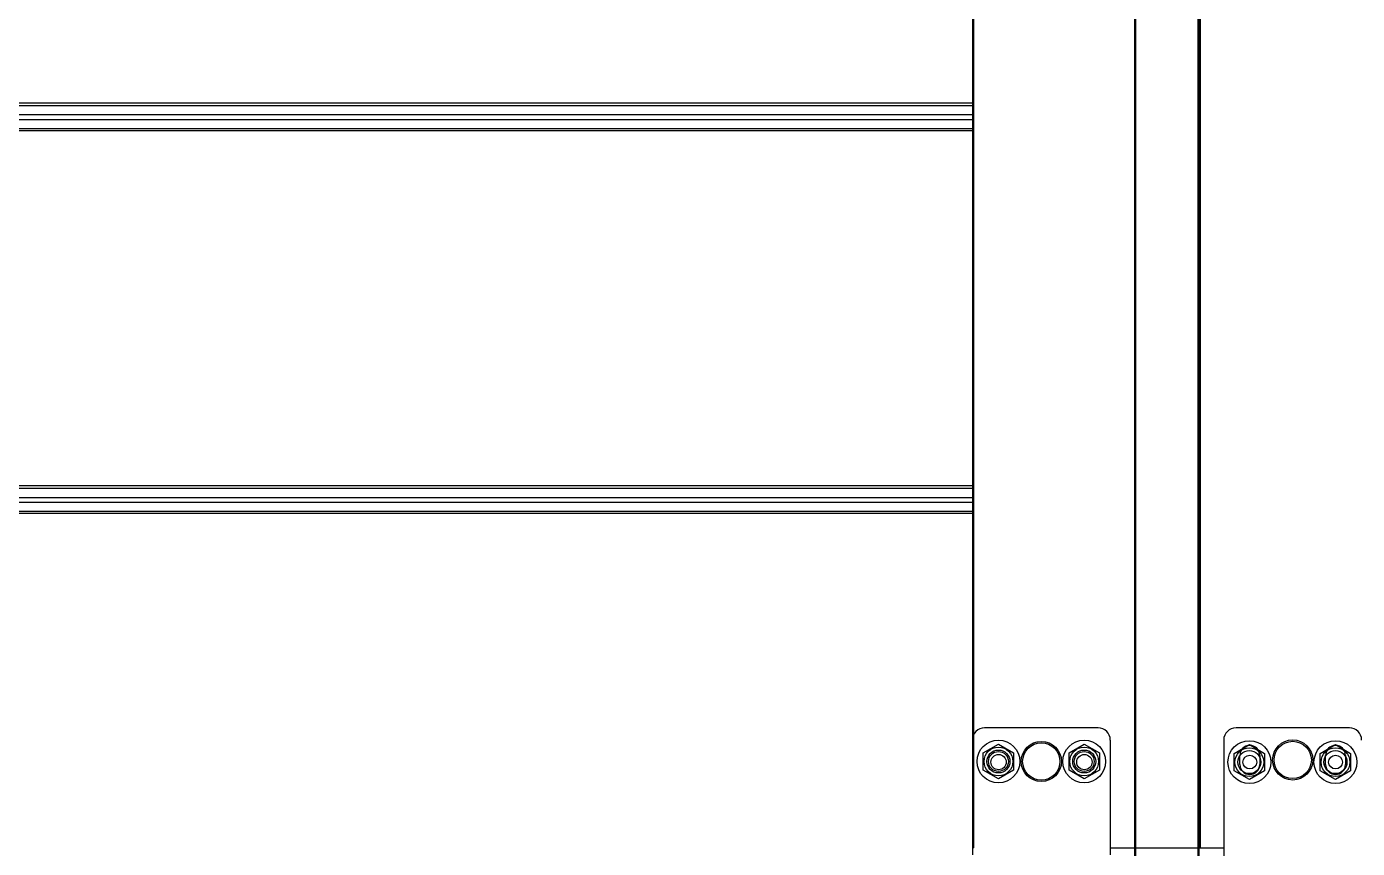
# Model space of a CAD drawing. Header units: millimetres. Extents: x 21899 to 38731, y -5425 to 3612.
# Drawn here: x 23788.5 to 24222.9, y -4130.9 to -3862.4 of the extents above; entities that cross this region are included whole.
import ezdxf

# ---------------------------------------------------------------- set-up
doc = ezdxf.new("R2010")
doc.units = ezdxf.units.MM

msp = doc.modelspace()

# ---------------------------------------------------------------- linework, layer by layer
at = {"color": 7, "linetype": 'Continuous'}
for p, q in [((24097.26024583445, -3651.467433996784), (24097.26024583445, -4130.667433996785)), ((24150.26024583445, -4233.211075831639), (24150.26024583445, -3667.467433996784)), ((24171.26024583445, -4233.211075831639), (24171.26024583445, -3667.467433996784)), ((24100.77390103285, -4099.617433996782), (24105.71024583446, -4096.767433996783)), ((24100.77390103285, -4105.317433996783), (24100.77390103285, -4099.617433996782)), ((24105.71024583446, -4096.767433996783), (24110.64659063595, -4099.617433996782)), ((24110.64659063595, -4099.617433996782), (24110.64659063595, -4105.317433996783)), ((24128.77390103285, -4099.617433996782), (24133.71024583446, -4096.767433996783)), ((24128.77390103285, -4105.317433996783), (24128.77390103285, -4099.617433996782)), ((24133.71024583446, -4096.767433996783), (24138.64659063595, -4099.617433996782)), ((24138.64659063595, -4099.617433996782), (24138.64659063595, -4105.317433996783)), ((24182.67955368242, -4099.817433996786), (24187.61589848403, -4096.967433996784)), ((24182.67955368242, -4105.517433996783), (24182.67955368242, -4099.817433996786)), ((24187.61589848403, -4096.967433996784), (24192.55224328552, -4099.817433996786)), ((24192.55224328552, -4099.817433996786), (24192.55224328552, -4105.517433996783)), ((24210.7847743747, -4099.817433996786), (24215.72111917631, -4096.967433996784)), ((24210.7847743747, -4105.517433996783), (24210.7847743747, -4099.817433996786)), ((24215.72111917631, -4096.967433996784), (24220.6574639778, -4099.817433996786)), ((24220.6574639778, -4099.817433996786), (24220.6574639778, -4105.517433996783)), ((24105.71024583446, -4108.167433996785), (24100.77390103285, -4105.317433996783)), ((24110.64659063595, -4105.317433996783), (24105.71024583446, -4108.167433996785)), ((24133.71024583446, -4108.167433996785), (24128.77390103285, -4105.317433996783)), ((24138.64659063595, -4105.317433996783), (24133.71024583446, -4108.167433996785)), ((24187.61589848403, -4108.367433996782), (24182.67955368242, -4105.517433996783)), ((24192.55224328552, -4105.517433996783), (24187.61589848403, -4108.367433996782)), ((24215.72111917631, -4108.367433996782), (24210.7847743747, -4105.517433996783)), ((24220.6574639778, -4105.517433996783), (24215.72111917631, -4108.367433996782)), ((24097.26024583445, -4130.667433996785), (24097.56024583445, -4130.667433996785)), ((24142.21024583446, -4130.667433996785), (24179.26024583445, -4130.667433996785))]:
    msp.add_line(p, q, dxfattribs=at)
at = {"color": 9, "linetype": 'Continuous'}
for p, q in [((24097.56024583445, -3651.467433996784), (24097.56024583445, -4130.667433996785)), ((24150.56024583445, -4233.211075831639), (24150.56024583445, -3651.467433996784)), ((24170.96024583446, -4233.211075831639), (24170.96024583446, -3651.467433996784)), ((24171.56024583445, -3651.467433996784), (24171.56024583445, -4130.667433996785)), ((24097.26024583445, -3887.445468203687), (23280.26024583445, -3887.445468203687)), ((23280.26024583445, -3888.221925338983), (24097.26024583445, -3888.221925338983)), ((23280.26024583445, -3891.190976861382), (24097.26024583445, -3891.190976861382)), ((23280.26024583445, -3892.743891132084), (24097.26024583445, -3892.743891132084)), ((23280.26024583445, -3895.712942654483), (24097.26024583445, -3895.712942654483)), ((24097.26024583445, -3896.489399789783), (23280.26024583445, -3896.489399789783)), ((24097.26024583445, -4012.445468203687), (23280.26024583445, -4012.445468203687)), ((23280.26024583445, -4013.221925338983), (24097.26024583445, -4013.221925338983)), ((23280.26024583445, -4016.190976861382), (24097.26024583445, -4016.190976861382)), ((23280.26024583445, -4017.743891132084), (24097.26024583445, -4017.743891132084)), ((23280.26024583445, -4020.712942654483), (24097.26024583445, -4020.712942654483)), ((24097.26024583445, -4021.489399789783), (23280.26024583445, -4021.489399789783))]:
    msp.add_line(p, q, dxfattribs=at)
at = {"color": 3, "linetype": 'Continuous'}
for p, q in [((24138.21024583446, -4091.467433996784), (24101.21024583446, -4091.467433996784)), ((24220.26024583445, -4091.467433996784), (24183.26024583445, -4091.467433996784)), ((24097.21024583446, -4095.467433996784), (24097.21024583446, -4132.967433996784)), ((24142.21024583446, -4095.467433996784), (24142.21024583446, -4132.967433996784)), ((24179.26024583445, -4095.467433996784), (24179.26024583445, -4133.467433996784)), ((24184.51024583445, -4103.467433996784), (24184.51024583445, -4100.467433996784)), ((24191.01024583445, -4100.467433996784), (24191.01024583445, -4103.467433996784)), ((24212.51024583445, -4103.467433996784), (24212.51024583445, -4100.467433996784)), ((24219.01024583445, -4100.467433996784), (24219.01024583445, -4103.467433996784))]:
    msp.add_line(p, q, dxfattribs=at)
at = {"color": 7, "linetype": 'Continuous'}
for centre, radius in [((24105.71024583446, -4102.467433996784), 7), ((24133.71024583446, -4102.467433996784), 7), ((24187.61589848403, -4102.667433996785), 7), ((24215.72111917631, -4102.667433996785), 7), ((24105.71024583446, -4102.467433996784), 3.75), ((24105.76024583445, -4102.667433996785), 2.5), ((24133.71024583446, -4102.467433996784), 3.75), ((24133.76024583445, -4102.667433996785), 2.5), ((24187.61589848403, -4102.667433996785), 3.75), ((24187.76024583445, -4102.667433996785), 2.25), ((24215.72111917631, -4102.667433996785), 3.75), ((24215.76024583445, -4102.667433996785), 2.25)]:
    msp.add_circle(centre, radius, dxfattribs=at)
at = {"color": 9, "linetype": 'Continuous'}
for centre, radius in [((24119.71024583446, -4102.467433996784), 6.554384436599999), ((24119.71024583446, -4102.467433996784), 6.0938067995), ((24201.76024583445, -4101.967433996784), 6.5543844369), ((24201.76024583445, -4101.967433996784), 6.0938067997), ((24105.71024583446, -4102.467433996784), 4.7), ((24133.71024583446, -4102.467433996784), 4.7), ((24187.61589848403, -4102.667433996785), 4.7), ((24215.72111917631, -4102.667433996785), 4.7)]:
    msp.add_circle(centre, radius, dxfattribs=at)
at = {"color": 3, "linetype": 'Continuous'}
for centre in [(24105.71024583446, -4102.467433996784), (24133.71024583446, -4102.467433996784)]:
    msp.add_circle(centre, 3.25, dxfattribs=at)
for centre, radius, start, end in [((24101.21024583446, -4095.467433996784), 4, 90, 180), ((24138.21024583446, -4095.467433996784), 4, 0, 90), ((24183.26024583445, -4095.467433996784), 4, 90, 180), ((24220.26024583445, -4095.467433996784), 4, 0, 90), ((24187.76024583445, -4100.467433996784), 3.25, 0, 180), ((24215.76024583445, -4100.467433996784), 3.25, 0, 180), ((24187.76024583445, -4103.467433996784), 3.25, 180, 0), ((24215.76024583445, -4103.467433996784), 3.25, 180, 0)]:
    msp.add_arc(centre, radius, start, end, dxfattribs=at)

doc.saveas('drawing.dxf')
